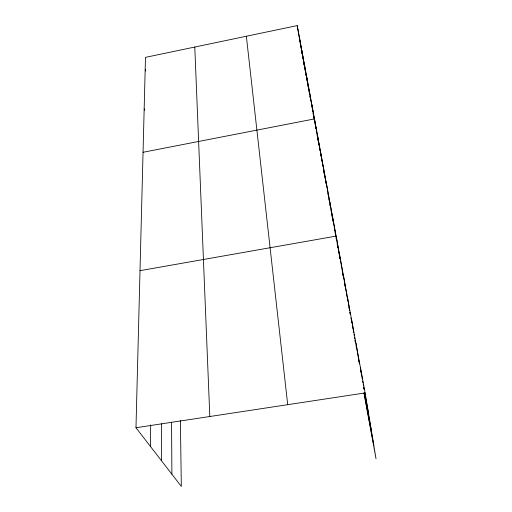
<?xml version="1.0" encoding="UTF-8"?>
<svg xmlns="http://www.w3.org/2000/svg" width="512" height="512" viewBox="0 0 512 512"><rect width="100%" height="100%" fill="white"/><g stroke="black" fill="none" stroke-linecap="round" stroke-linejoin="round"><path stroke-width="0.77" d="M161.408 460.634L161.51 423.827M150.406 446.4L150.675 424.877M180.39 420.41L181.318 486.4L135.974 427.731L145.491 57.363L297.21 25.6L365.12 392.922L376.026 458.797L363.987 393.312M143.053 152.282L314.464 118.918L318.477 142.099M140.013 270.675L336.128 236.102L339.443 255.526M135.974 427.731L365.12 392.922M144.173 108.806L144.768 110.259M145.178 69.594L145.747 71.053M302.387 55.078L303.078 58.829M303.354 60.333L303.629 61.837M304.045 64.09L304.621 67.187M304.909 68.736L305.19 70.291M306.195 75.718L305.907 74.17L306.202 75.712M306.477 77.248L307.174 81.018M307.45 82.528L307.731 84.032M308.006 85.542L308.704 89.312L308.026 85.421M308.992 90.874L309.28 92.435M309.997 96.333L310.285 97.894M311.571 104.858L311.853 106.381M312.557 110.189L312.832 111.712M314.368 120.019L313.114 113.235L313.677 116.288M315.194 124.506L315.885 128.243M317.152 135.123L317.44 136.672M317.728 138.221L318.438 142.093M318.726 143.642L319.008 145.19L318.746 143.642M319.731 149.082L320.019 150.637M320.736 154.528L321.024 156.083M321.306 157.638L321.594 159.194L321.338 157.664M321.741 159.974L322.022 161.504M322.304 163.034L322.586 164.57M323.296 168.397L323.578 169.926M323.859 171.462L324.563 175.29L323.904 171.462M324.845 176.8L325.126 178.317M325.402 179.827L326.099 183.61M326.381 185.12L326.656 186.63M327.93 193.523L328.218 195.091M328.941 199.014L329.229 200.582M329.958 204.506L330.246 206.074L329.997 204.531M330.963 209.971L331.251 211.526M331.539 213.082L332.256 216.966M332.544 218.522L332.826 220.077M334.547 229.376L334.829 230.918M335.117 232.461L335.398 234.01M336.109 237.869L336.397 239.411M337.107 243.27L337.395 244.813M337.677 246.349L337.958 247.885M338.669 251.738L338.957 253.274M339.949 258.656L339.661 257.12L339.974 258.637M341.222 265.574L341.51 267.117M342.214 270.957L342.502 272.493M342.784 274.029L343.066 275.565M344.768 284.794L345.056 286.33M345.338 287.872L345.619 289.408M346.33 293.254L346.618 294.79M348.89 307.123L349.178 308.672M349.888 312.531L350.17 314.074M351.456 321.018L351.738 322.573M352.454 326.458L352.742 328.006M355.034 340.429L355.322 341.984L355.078 340.448M356.045 345.888L356.333 347.456M358.643 359.974L358.931 361.536M360.64 370.803L360.922 372.333M361.203 373.862L361.485 375.392M364.742 393.037L368.602 413.958M364.378 392.659L371.251 429.958M364.134 392.806L373.766 445.158M309.094 89.862L312.326 108.512M312.602 110.067L312.87 111.622M306.547 76.109L309.792 94.784M310.067 96.346L310.739 100.237M304.09 62.822L307.75 83.859M301.722 49.997L305.658 72.595M299.43 37.594L303.642 61.747M297.21 25.6L301.696 51.296M302.355 55.078L302.618 56.582M303.802 63.379L304.077 64.954M326.118 181.971L329.734 202.976M323.04 165.306L326.144 183.334M326.413 184.896L326.682 186.464M320.07 149.261L323.11 166.867M323.379 168.403L323.642 169.933M317.216 133.811L320.013 149.971M320.275 151.507L320.544 153.05M320.806 154.586L321.075 156.128M311.731 104.128L315.898 128.16M339.744 255.667L342.483 271.75M342.746 273.286L343.526 277.882M332.653 217.325L335.891 236.211M336.16 237.779L336.429 239.354M329.325 199.296L331.309 210.861M331.571 212.403L333.293 222.426M347.456 297.382L349.722 310.778M349.99 312.352L350.253 313.933M350.918 317.869L351.187 319.443M343.52 276.077L346.157 291.629M346.419 293.178L347.078 297.069M355.878 342.95L359.392 363.898M351.571 319.654L353.779 332.749M354.035 334.285L354.298 335.827M354.554 337.37L354.816 338.906M360.39 367.347L362.47 379.814M362.726 381.37L362.989 382.931M363.245 384.486L363.507 386.042M246.355 36.243L287.712 404.678M194.778 47.046L209.824 416.512M171.565 422.061L171.891 474.195M302.106 53.574L301.83 52.077L302.093 53.581M347.61 300.179L347.322 298.637L347.61 300.179M364.026 389.158L363.744 387.629L364.026 389.158"/></g></svg>
